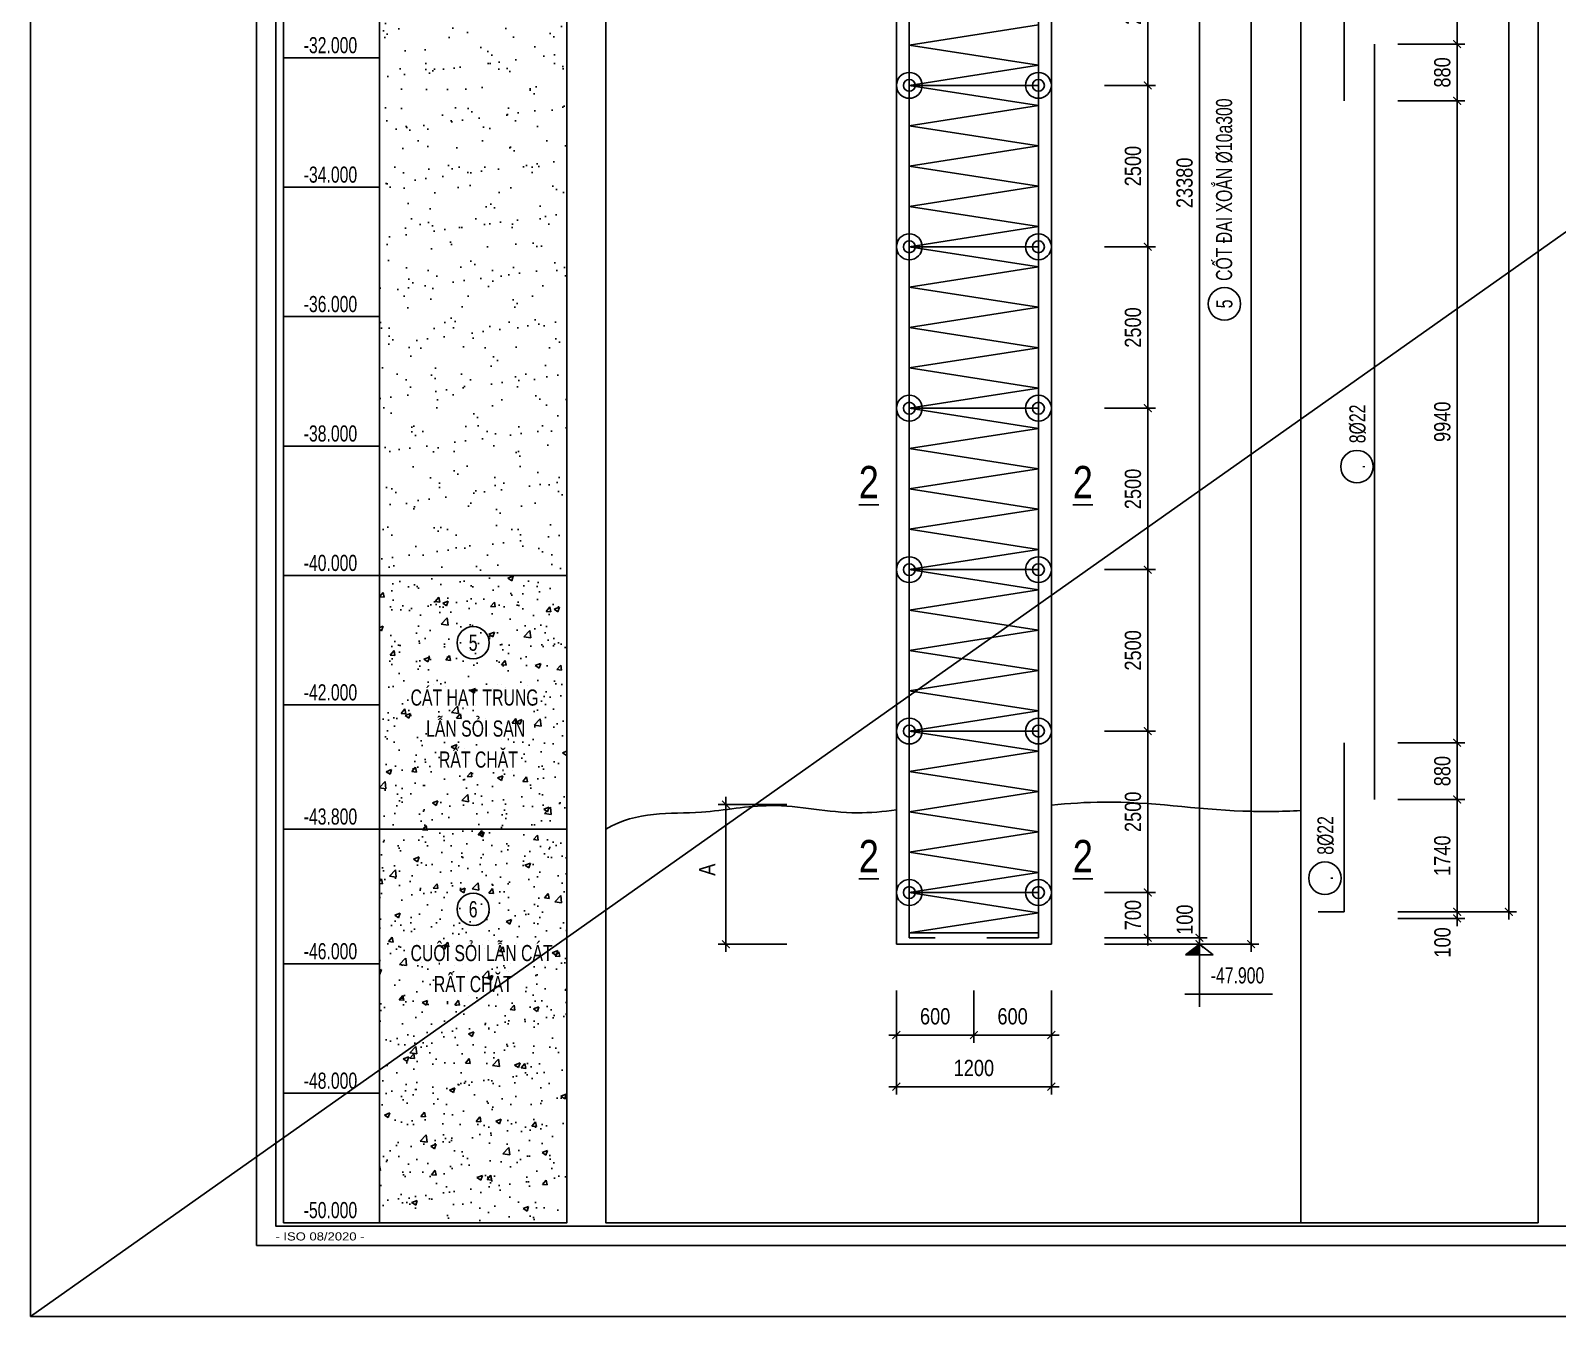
# Model space of a CAD drawing. Extents: x 171424 to 249266, y 74893 to 149166.
# Drawn here: x 193948 to 199862, y 130893 to 135871 of the extents above; entities that cross this region are included whole.
import ezdxf
from ezdxf.enums import TextEntityAlignment as Align

# ---------------------------------------------------------------- set-up
doc = ezdxf.new("R2010")
doc.units = 0
doc.header["$LTSCALE"] = 500
doc.header["$MEASUREMENT"] = 0
doc.header["$PDMODE"] = 3
doc.layers.get('0').update_dxf_attribs({"linetype": 'CONTINUOUS'})
doc.layers.get('DEFPOINTS').update_dxf_attribs({"linetype": 'CONTINUOUS'})
for name, color, linetype in [('02.CDC.DIM', 1, 'CONTINUOUS'), ('03.CDC.BORDER', 3, 'CONTINUOUS'), ('05.CDC.STEEL', 4, 'CONTINUOUS'), ('06.CDC.TEXT', 2, 'CONTINUOUS'), ('10.CDC.HATCH', 9, 'CONTINUOUS'), ('11.CDC.NOTE', 8, 'CONTINUOUS'), ('CDC -TEXT KHUNG', 7, 'CONTINUOUS'), ('CDC-KHUNGTEN', 7, 'CONTINUOUS'), ('CDC.10.HATCH', 9, 'CONTINUOUS')]:
    doc.layers.add(name, color=color, linetype=linetype)
doc.layers.add('KCS_Plotter', color=11, linetype='CONTINUOUS', plot=False)
doc.styles.add('ARIAL', font='arial.ttf', dxfattribs={"width": 0.8})
doc.styles.add('KT CDC', font='arial.ttf', dxfattribs={"width": 0.85, "height": 200})
doc.dimstyles.new('DIM100-25', dxfattribs={"dimtxt": 63, "dimasz": 30, "dimexe": 30, "dimexo": 0, "dimgap": 25, "dimtad": 1, "dimdec": 0, "dimlfac": 4, "dimzin": 0, "dimdsep": 46, "dimtxsty": 'ARIAL', "dimblk": 'ARCHTICK', "dimblk1": 'ARCHTICK', "dimblk2": 'D', "dimcen": 0, "dimdle": 30, "dimclrd": 1, "dimclre": 1, "dimclrt": 2, "dimadec": 0, "dimazin": 0, "dimtfac": 1, "dimtdec": 0, "dimtix": 1, "dimtofl": 0, "dimtmove": 2, "dimatfit": 3, "dimldrblk": 'ARCHTICK', "dimfxl": 1, "dimtolj": 1, "dimtzin": 0, "dimarcsym": 0})
doc.dimstyles.new('DIM100-50', dxfattribs={"dimtxt": 63, "dimasz": 30, "dimexe": 30, "dimexo": 0, "dimgap": 40, "dimtad": 1, "dimdec": 0, "dimlfac": 2, "dimzin": 0, "dimdsep": 46, "dimtxsty": 'ARIAL', "dimblk": 'ARCHTICK', "dimcen": 0, "dimdle": 30, "dimclrd": 1, "dimclre": 1, "dimclrt": 2, "dimadec": 0, "dimazin": 0, "dimtfac": 1, "dimtdec": 0, "dimtix": 1, "dimtofl": 0, "dimtmove": 2, "dimatfit": 3, "dimldrblk": 'ARCHTICK', "dimfxl": 1, "dimtolj": 1, "dimtzin": 0, "dimarcsym": 0})
pattern_1 = [(37.5, (112630.4, 5703.99), (-5.03947, 154.1459), [0, -121.6, 0, -136, 0, -130]), (7.5, (112630.4, 5703.99), (141.58214, 225.77169), [0, -65.6, 0, -109.6, 0, -42]), (327.5, (112532, 5703.99), (249.13135, 0.45272), [0, -40, 0, -144, 0, -188]), (317.5, (112532, 5704), (240.49013, 70.21405), [0, -20, 0, -94.4, 0, -108])]
pattern_2 = [(50, (112630.4, 5703.99), (215.17805, -18.82564), [22.5, -247.5]), (355, (112630.4, 5704), (-41.6254, 225.65764), [18, -198]), (100.4514, (112648.33, 5702.42), (173.55281, 206.83186), [19.12206, -210.34263]), (46.1842, (112630.4, 5764), (320.1723, -49.6557), [33.75, -371.25]), (96.6356, (112657.07, 5759.85), (280.3988, 292.23536), [28.6831, -315.5139]), (351.1842, (112630.4, 5764), (280.3986, 292.2356), [27, -297]), (21, (112660.4, 5748.99), (179.07212, -120.78567), [22.5, -247.5]), (326, (112660.4, 5749), (72.9946, 217.545), [18, -198]), (71.4514, (112675.32, 5738.92), (252.0668, 96.75915), [19.12206, -210.34263]), (37.5, (112630.39, 5703.99), (3.647957, 99.868156), [0, -195.6, 0, -201, 0, -198.75]), (7.5, (112630.39, 5703.99), (78.92086, 118.32351), [0, -114.6, 0, -191.1, 0, -75.75]), (327.5, (112563.49, 5703.99), (160.14673, -6.76646), [0, -75, 0, -234, 0, -310.5]), (317.5, (112533.5, 5703.99), (174.95585, 30.0315), [0, -97.5, 0, -155.4, 0, -220.5])]

# ---------------------------------------------------------------- blocks, each defined once
blk = doc.blocks.new('_ArchTick')
at = {"color": 0, "linetype": 'ByBlock', "const_width": 0.15}
blk.add_lwpolyline([(-0.5, -0.5), (0.5, 0.5)], dxfattribs=at)
blk = doc.blocks.new('*D1')
at = {"layer": '02.CDC.DIM', "color": 1, "lineweight": -2, "transparency": 16777216}
for p, q in [((199673.6, 143964.2), (199673.6, 132429.2)), ((199243.9, 143934.2), (199703.6, 143934.2)), ((199243.9, 132459.2), (199703.6, 132459.2))]:
    blk.add_line(p, q, dxfattribs=at)
at = {"layer": 'DEFPOINTS', "color": 0, "transparency": 16777216}
for p in [(199243.9, 143934.2), (199243.9, 132459.2), (199673.6, 132459.2)]:
    blk.add_point(p, dxfattribs=at)
at = {"layer": '02.CDC.DIM', "color": 1, "lineweight": -2, "transparency": 16777216, "xscale": 30, "yscale": 30, "zscale": 30}
for p, rotation in [((199673.6, 143934.2), 90), ((199673.6, 132459.2), 270)]:
    blk.add_blockref('_ArchTick', p, dxfattribs=dict(at, rotation=rotation))
at = {"layer": '02.CDC.DIM', "color": 2, "transparency": 16777216, "insert": (199616.4, 138196.7), "char_height": 63, "attachment_point": 5, "rotation": 90, "style": 'ARIAL'}
blk.add_mtext('\\A1;45900', dxfattribs=at)
blk = doc.blocks.new('D')
at = {"layer": '02.CDC.DIM'}
for p, q in [((-50, -50), (50, 50)), ((-86.75, 0), (86.75, 0))]:
    blk.add_line(p, q, dxfattribs=at)
blk = doc.blocks.new('*D2')
at = {"layer": '02.CDC.DIM', "color": 1, "lineweight": -2, "transparency": 16777216}
for p, q in [((199473.6, 138334.2), (199473.6, 135789.3)), ((199243.9, 138304.2), (199503.6, 138304.2)), ((199243.9, 135819.3), (199503.6, 135819.3))]:
    blk.add_line(p, q, dxfattribs=at)
at = {"layer": 'DEFPOINTS', "color": 0, "transparency": 16777216}
for p in [(199243.9, 138304.2), (199243.9, 135819.3), (199473.6, 135819.3)]:
    blk.add_point(p, dxfattribs=at)
at = {"layer": '02.CDC.DIM', "color": 1, "lineweight": -2, "transparency": 16777216, "xscale": 30, "yscale": 30, "zscale": 30}
for p, rotation in [((199473.6, 138304.2), 90), ((199473.6, 135819.3), 270)]:
    blk.add_blockref('_ArchTick', p, dxfattribs=dict(at, rotation=rotation))
at = {"layer": '02.CDC.DIM', "color": 2, "transparency": 16777216, "insert": (199416.4, 137061.8), "char_height": 63, "attachment_point": 5, "rotation": 90, "style": 'ARIAL'}
blk.add_mtext('\\A1;9940', dxfattribs=at)
blk = doc.blocks.new('*D7')
at = {"layer": '02.CDC.DIM', "color": 1, "lineweight": -2, "transparency": 16777216}
for p, q in [((199473.6, 132459.2), (199473.6, 132489.2)), ((199243.9, 132459.2), (199503.6, 132459.2)), ((199243.9, 132434.2), (199503.6, 132434.2)), ((199473.6, 132434.2), (199473.6, 132404.2))]:
    blk.add_line(p, q, dxfattribs=at)
at = {"layer": 'DEFPOINTS', "color": 0, "transparency": 16777216}
for p in [(199243.9, 132459.2), (199243.9, 132434.2), (199473.6, 132459.2)]:
    blk.add_point(p, dxfattribs=at)
at = {"layer": '02.CDC.DIM', "color": 1, "lineweight": -2, "transparency": 16777216, "xscale": 30, "yscale": 30, "zscale": 30}
for p, rotation in [((199473.6, 132459.2), 270), ((199473.6, 132434.2), 90)]:
    blk.add_blockref('_ArchTick', p, dxfattribs=dict(at, rotation=rotation))
at = {"layer": '02.CDC.DIM', "color": 2, "transparency": 16777216, "insert": (199417.1, 132341), "char_height": 63, "attachment_point": 5, "rotation": 90, "style": 'ARIAL'}
blk.add_mtext('\\A1;100', dxfattribs=at)
blk = doc.blocks.new('*D8')
at = {"layer": '02.CDC.DIM', "color": 1, "lineweight": -2, "transparency": 16777216}
for p, q in [((199473.6, 135629.2), (199473.6, 133084.3)), ((199243.9, 135599.2), (199503.6, 135599.2)), ((199243.9, 133114.3), (199503.6, 133114.3))]:
    blk.add_line(p, q, dxfattribs=at)
at = {"layer": 'DEFPOINTS', "color": 0, "transparency": 16777216}
for p in [(199243.9, 135599.2), (199243.9, 133114.3), (199473.6, 133114.3)]:
    blk.add_point(p, dxfattribs=at)
at = {"layer": '02.CDC.DIM', "color": 1, "lineweight": -2, "transparency": 16777216, "xscale": 30, "yscale": 30, "zscale": 30}
for p, rotation in [((199473.6, 135599.2), 90), ((199473.6, 133114.3), 270)]:
    blk.add_blockref('_ArchTick', p, dxfattribs=dict(at, rotation=rotation))
at = {"layer": '02.CDC.DIM', "color": 2, "transparency": 16777216, "insert": (199416.4, 134356.8), "char_height": 63, "attachment_point": 5, "rotation": 90, "style": 'ARIAL'}
blk.add_mtext('\\A1;9940', dxfattribs=at)
blk = doc.blocks.new('*D9')
at = {"layer": '02.CDC.DIM', "color": 1, "lineweight": -2, "transparency": 16777216}
for p, q in [((199473.6, 135569.2), (199473.6, 135849.3)), ((199243.9, 135819.3), (199503.6, 135819.3)), ((199243.9, 135599.2), (199503.6, 135599.2))]:
    blk.add_line(p, q, dxfattribs=at)
at = {"layer": 'DEFPOINTS', "color": 0, "transparency": 16777216}
for p in [(199243.9, 135819.3), (199473.6, 135819.3), (199243.9, 135599.2)]:
    blk.add_point(p, dxfattribs=at)
at = {"layer": '02.CDC.DIM', "color": 1, "lineweight": -2, "transparency": 16777216, "xscale": 30, "yscale": 30, "zscale": 30}
for p, rotation in [((199473.6, 135819.3), 90), ((199473.6, 135599.2), 270)]:
    blk.add_blockref('_ArchTick', p, dxfattribs=dict(at, rotation=rotation))
at = {"layer": '02.CDC.DIM', "color": 2, "transparency": 16777216, "insert": (199416.4, 135709.3), "char_height": 63, "attachment_point": 5, "rotation": 90, "style": 'ARIAL'}
blk.add_mtext('\\A1;880', dxfattribs=at)
blk = doc.blocks.new('*D10')
at = {"layer": '02.CDC.DIM', "color": 1, "lineweight": -2, "transparency": 16777216}
for p, q in [((199243.9, 132894.3), (199503.6, 132894.3)), ((199473.6, 132924.3), (199473.6, 132429.2)), ((199243.9, 132459.2), (199503.6, 132459.2))]:
    blk.add_line(p, q, dxfattribs=at)
at = {"layer": 'DEFPOINTS', "color": 0, "transparency": 16777216}
for p in [(199243.9, 132894.3), (199243.9, 132459.2), (199473.6, 132459.2)]:
    blk.add_point(p, dxfattribs=at)
at = {"layer": '02.CDC.DIM', "color": 1, "lineweight": -2, "transparency": 16777216, "xscale": 30, "yscale": 30, "zscale": 30}
for p, rotation in [((199473.6, 132894.3), 90), ((199473.6, 132459.2), 270)]:
    blk.add_blockref('_ArchTick', p, dxfattribs=dict(at, rotation=rotation))
at = {"layer": '02.CDC.DIM', "color": 2, "transparency": 16777216, "insert": (199416.4, 132676.8), "char_height": 63, "attachment_point": 5, "rotation": 90, "style": 'ARIAL'}
blk.add_mtext('\\A1;1740', dxfattribs=at)
blk = doc.blocks.new('*D11')
at = {"layer": '02.CDC.DIM', "color": 1, "lineweight": -2, "transparency": 16777216}
for p, q in [((199473.6, 132864.3), (199473.6, 133144.3)), ((199243.9, 133114.3), (199503.6, 133114.3)), ((199243.9, 132894.3), (199503.6, 132894.3))]:
    blk.add_line(p, q, dxfattribs=at)
at = {"layer": 'DEFPOINTS', "color": 0, "transparency": 16777216}
for p in [(199243.9, 133114.3), (199473.6, 133114.3), (199243.9, 132894.3)]:
    blk.add_point(p, dxfattribs=at)
at = {"layer": '02.CDC.DIM', "color": 1, "lineweight": -2, "transparency": 16777216, "xscale": 30, "yscale": 30, "zscale": 30}
for p, rotation in [((199473.6, 133114.3), 90), ((199473.6, 132894.3), 270)]:
    blk.add_blockref('_ArchTick', p, dxfattribs=dict(at, rotation=rotation))
at = {"layer": '02.CDC.DIM', "color": 2, "transparency": 16777216, "insert": (199416.4, 133004.3), "char_height": 63, "attachment_point": 5, "rotation": 90, "style": 'ARIAL'}
blk.add_mtext('\\A1;880', dxfattribs=at)
blk = doc.blocks.new('*D13')
at = {"layer": '02.CDC.DIM', "color": 1, "lineweight": -2, "transparency": 16777216}
for p, q in [((198475.4, 138234.3), (198475.4, 132329.2)), ((198108.2, 138204.3), (198505.4, 138204.3)), ((198108.2, 132359.2), (198505.4, 132359.2))]:
    blk.add_line(p, q, dxfattribs=at)
at = {"layer": 'DEFPOINTS', "color": 0, "transparency": 16777216}
for p in [(198108.2, 138204.3), (198108.2, 132359.2), (198475.4, 132359.2)]:
    blk.add_point(p, dxfattribs=at)
at = {"layer": '02.CDC.DIM', "color": 1, "lineweight": -2, "transparency": 16777216, "xscale": 30, "yscale": 30, "zscale": 30}
for p, rotation in [((198475.4, 138204.3), 90), ((198475.4, 132359.2), 270)]:
    blk.add_blockref('_ArchTick', p, dxfattribs=dict(at, rotation=rotation))
at = {"layer": '02.CDC.DIM', "color": 2, "transparency": 16777216, "insert": (198418.2, 135281.8), "char_height": 63, "attachment_point": 5, "rotation": 90, "style": 'ARIAL'}
blk.add_mtext('\\A1;23380', dxfattribs=at)
blk = doc.blocks.new('*D14')
at = {"layer": '02.CDC.DIM', "color": 1, "lineweight": -2, "transparency": 16777216}
for p, q in [((198108.2, 143784.2), (198705.4, 143784.2)), ((198675.4, 143814.2), (198675.4, 132304.2)), ((198108.2, 132334.2), (198705.4, 132334.2))]:
    blk.add_line(p, q, dxfattribs=at)
at = {"layer": 'DEFPOINTS', "color": 0, "transparency": 16777216}
for p in [(198108.2, 143784.2), (198108.2, 132334.2), (198675.4, 132334.2)]:
    blk.add_point(p, dxfattribs=at)
at = {"layer": '02.CDC.DIM', "color": 1, "lineweight": -2, "transparency": 16777216, "xscale": 30, "yscale": 30, "zscale": 30}
for p, rotation in [((198675.4, 143784.2), 90), ((198675.4, 132334.2), 270)]:
    blk.add_blockref('_ArchTick', p, dxfattribs=dict(at, rotation=rotation))
at = {"layer": '02.CDC.DIM', "color": 2, "transparency": 16777216, "insert": (198618.2, 138059.2), "char_height": 63, "attachment_point": 5, "rotation": 90, "style": 'ARIAL'}
blk.add_mtext('\\A1;45800', dxfattribs=at)
blk = doc.blocks.new('*D15')
at = {"layer": '02.CDC.DIM', "color": 1, "lineweight": -2, "transparency": 16777216}
for p, q in [((197302, 131990.7), (197302, 131752.5)), ((197902, 131990.7), (197902, 131752.5)), ((197272, 131782.5), (197932, 131782.5))]:
    blk.add_line(p, q, dxfattribs=at)
at = {"layer": 'DEFPOINTS', "color": 0, "transparency": 16777216}
for p in [(197302, 131990.7), (197902, 131990.7), (197902, 131782.5)]:
    blk.add_point(p, dxfattribs=at)
at = {"layer": '02.CDC.DIM', "color": 1, "lineweight": -2, "transparency": 16777216, "xscale": 30, "yscale": 30, "zscale": 30, "rotation": 180}
blk.add_blockref('_ArchTick', (197302, 131782.5), dxfattribs=at)
at = {"layer": '02.CDC.DIM', "color": 1, "lineweight": -2, "transparency": 16777216, "xscale": 30, "yscale": 30, "zscale": 30}
blk.add_blockref('_ArchTick', (197902, 131782.5), dxfattribs=at)
at = {"layer": '02.CDC.DIM', "color": 2, "transparency": 16777216, "insert": (197602, 131854.6), "char_height": 63, "attachment_point": 5, "style": 'ARIAL'}
blk.add_mtext('\\A1;1200', dxfattribs=at)
blk = doc.blocks.new('*D16')
at = {"layer": '02.CDC.DIM', "color": 1, "lineweight": -2, "transparency": 16777216}
for p, q in [((197302, 132154.5), (197302, 131952.5)), ((197602, 132154.5), (197602, 131952.5)), ((197272, 131982.5), (197632, 131982.5))]:
    blk.add_line(p, q, dxfattribs=at)
at = {"layer": 'DEFPOINTS', "color": 0, "transparency": 16777216}
for p in [(197302, 132154.5), (197602, 132154.5), (197602, 131982.5)]:
    blk.add_point(p, dxfattribs=at)
at = {"layer": '02.CDC.DIM', "color": 1, "lineweight": -2, "transparency": 16777216, "xscale": 30, "yscale": 30, "zscale": 30, "rotation": 180}
blk.add_blockref('_ArchTick', (197302, 131982.5), dxfattribs=at)
at = {"layer": '02.CDC.DIM', "color": 1, "lineweight": -2, "transparency": 16777216, "xscale": 30, "yscale": 30, "zscale": 30}
blk.add_blockref('_ArchTick', (197602, 131982.5), dxfattribs=at)
at = {"layer": '02.CDC.DIM', "color": 2, "transparency": 16777216, "insert": (197452, 132054.6), "char_height": 63, "attachment_point": 5, "style": 'ARIAL'}
blk.add_mtext('\\A1;600', dxfattribs=at)
blk = doc.blocks.new('*D17')
at = {"layer": '02.CDC.DIM', "color": 1, "lineweight": -2, "transparency": 16777216}
for p, q in [((197602, 132154.5), (197602, 131952.5)), ((197902, 132154.5), (197902, 131952.5)), ((197932, 131982.5), (197572, 131982.5))]:
    blk.add_line(p, q, dxfattribs=at)
at = {"layer": 'DEFPOINTS', "color": 0, "transparency": 16777216}
for p in [(197602, 132154.5), (197902, 132154.5), (197602, 131982.5)]:
    blk.add_point(p, dxfattribs=at)
at = {"layer": '02.CDC.DIM', "color": 1, "lineweight": -2, "transparency": 16777216, "xscale": 30, "yscale": 30, "zscale": 30, "rotation": 180}
blk.add_blockref('_ArchTick', (197602, 131982.5), dxfattribs=at)
at = {"layer": '02.CDC.DIM', "color": 1, "lineweight": -2, "transparency": 16777216, "xscale": 30, "yscale": 30, "zscale": 30}
blk.add_blockref('_ArchTick', (197902, 131982.5), dxfattribs=at)
at = {"layer": '02.CDC.DIM', "color": 2, "transparency": 16777216, "insert": (197752, 132054.6), "char_height": 63, "attachment_point": 5, "style": 'ARIAL'}
blk.add_mtext('\\A1;600', dxfattribs=at)
blk = doc.blocks.new('*D19')
at = {"layer": '02.CDC.DIM', "color": 1, "lineweight": -2, "transparency": 16777216}
for p, q in [((198108.2, 132359.2), (198505.4, 132359.2)), ((198475.4, 132359.2), (198475.4, 132389.2)), ((198108.2, 132334.2), (198505.4, 132334.2)), ((198475.4, 132334.2), (198475.4, 132304.2))]:
    blk.add_line(p, q, dxfattribs=at)
at = {"layer": 'DEFPOINTS', "color": 0, "transparency": 16777216}
for p in [(198108.2, 132359.2), (198475.4, 132359.2), (198108.2, 132334.2)]:
    blk.add_point(p, dxfattribs=at)
at = {"layer": '02.CDC.DIM', "color": 1, "lineweight": -2, "transparency": 16777216, "xscale": 30, "yscale": 30, "zscale": 30}
for p, rotation in [((198475.4, 132359.2), 270), ((198475.4, 132334.2), 90)]:
    blk.add_blockref('_ArchTick', p, dxfattribs=dict(at, rotation=rotation))
at = {"layer": '02.CDC.DIM', "color": 2, "transparency": 16777216, "insert": (198418.9, 132429), "char_height": 63, "attachment_point": 5, "rotation": 90, "style": 'ARIAL'}
blk.add_mtext('\\A1;100', dxfattribs=at)
blk = doc.blocks.new('*D21')
at = {"layer": '02.CDC.DIM', "color": 1, "lineweight": -2, "transparency": 16777216}
for p, q in [((196641.9, 132904.6), (196641.9, 132304.2)), ((196877.7, 132874.6), (196611.9, 132874.6)), ((196877.7, 132334.2), (196611.9, 132334.2))]:
    blk.add_line(p, q, dxfattribs=at)
at = {"layer": 'DEFPOINTS', "color": 0, "transparency": 16777216}
for p in [(196877.7, 132874.6), (196641.9, 132334.2), (196877.7, 132334.2)]:
    blk.add_point(p, dxfattribs=at)
at = {"layer": '02.CDC.DIM', "color": 1, "lineweight": -2, "transparency": 16777216, "xscale": 30, "yscale": 30, "zscale": 30}
for p, rotation in [((196641.9, 132874.6), 90), ((196641.9, 132334.2), 270)]:
    blk.add_blockref('_ArchTick', p, dxfattribs=dict(at, rotation=rotation))
at = {"layer": '02.CDC.DIM', "color": 2, "transparency": 16777216, "insert": (196568.5, 132622.6), "char_height": 63, "attachment_point": 5, "rotation": 90, "style": 'ARIAL'}
blk.add_mtext('\\A1;A', dxfattribs=at)
blk = doc.blocks.new('*D35')
at = {"layer": '02.CDC.DIM', "color": 1, "lineweight": -2, "transparency": 16777216}
for p, q in [((198275.4, 136314.2), (198275.4, 135629.2)), ((198108.2, 136284.2), (198305.4, 136284.2)), ((198108.2, 135659.2), (198305.4, 135659.2))]:
    blk.add_line(p, q, dxfattribs=at)
at = {"layer": 'DEFPOINTS', "color": 0, "transparency": 16777216}
for p in [(198108.2, 136284.2), (198108.2, 135659.2), (198275.4, 135659.2)]:
    blk.add_point(p, dxfattribs=at)
at = {"layer": '02.CDC.DIM', "color": 1, "lineweight": -2, "transparency": 16777216, "xscale": 30, "yscale": 30, "zscale": 30}
for p, rotation in [((198275.4, 136284.2), 90), ((198275.4, 135659.2), 270)]:
    blk.add_blockref('_ArchTick', p, dxfattribs=dict(at, rotation=rotation))
at = {"layer": '02.CDC.DIM', "color": 2, "transparency": 16777216, "insert": (198218.2, 135971.7), "char_height": 63, "attachment_point": 5, "rotation": 90, "style": 'ARIAL'}
blk.add_mtext('\\A1;2500', dxfattribs=at)
blk = doc.blocks.new('*D36')
at = {"layer": '02.CDC.DIM', "color": 1, "lineweight": -2, "transparency": 16777216}
for p, q in [((198275.4, 135689.2), (198275.4, 135004.2)), ((198108.2, 135659.2), (198305.4, 135659.2)), ((198108.2, 135034.2), (198305.4, 135034.2))]:
    blk.add_line(p, q, dxfattribs=at)
at = {"layer": 'DEFPOINTS', "color": 0, "transparency": 16777216}
for p in [(198108.2, 135659.2), (198108.2, 135034.2), (198275.4, 135034.2)]:
    blk.add_point(p, dxfattribs=at)
at = {"layer": '02.CDC.DIM', "color": 1, "lineweight": -2, "transparency": 16777216, "xscale": 30, "yscale": 30, "zscale": 30}
for p, rotation in [((198275.4, 135659.2), 90), ((198275.4, 135034.2), 270)]:
    blk.add_blockref('_ArchTick', p, dxfattribs=dict(at, rotation=rotation))
at = {"layer": '02.CDC.DIM', "color": 2, "transparency": 16777216, "insert": (198218.2, 135346.7), "char_height": 63, "attachment_point": 5, "rotation": 90, "style": 'ARIAL'}
blk.add_mtext('\\A1;2500', dxfattribs=at)
blk = doc.blocks.new('*D37')
at = {"layer": '02.CDC.DIM', "color": 1, "lineweight": -2, "transparency": 16777216}
for p, q in [((198108.2, 135034.2), (198305.4, 135034.2)), ((198275.4, 135064.2), (198275.4, 134379.2)), ((198108.2, 134409.2), (198305.4, 134409.2))]:
    blk.add_line(p, q, dxfattribs=at)
at = {"layer": 'DEFPOINTS', "color": 0, "transparency": 16777216}
for p in [(198108.2, 135034.2), (198108.2, 134409.2), (198275.4, 134409.2)]:
    blk.add_point(p, dxfattribs=at)
at = {"layer": '02.CDC.DIM', "color": 1, "lineweight": -2, "transparency": 16777216, "xscale": 30, "yscale": 30, "zscale": 30}
for p, rotation in [((198275.4, 135034.2), 90), ((198275.4, 134409.2), 270)]:
    blk.add_blockref('_ArchTick', p, dxfattribs=dict(at, rotation=rotation))
at = {"layer": '02.CDC.DIM', "color": 2, "transparency": 16777216, "insert": (198218.2, 134721.7), "char_height": 63, "attachment_point": 5, "rotation": 90, "style": 'ARIAL'}
blk.add_mtext('\\A1;2500', dxfattribs=at)
blk = doc.blocks.new('*D38')
at = {"layer": '02.CDC.DIM', "color": 1, "lineweight": -2, "transparency": 16777216}
for p, q in [((198275.4, 134439.2), (198275.4, 133754.2)), ((198108.2, 134409.2), (198305.4, 134409.2)), ((198108.2, 133784.2), (198305.4, 133784.2))]:
    blk.add_line(p, q, dxfattribs=at)
at = {"layer": 'DEFPOINTS', "color": 0, "transparency": 16777216}
for p in [(198108.2, 134409.2), (198108.2, 133784.2), (198275.4, 133784.2)]:
    blk.add_point(p, dxfattribs=at)
at = {"layer": '02.CDC.DIM', "color": 1, "lineweight": -2, "transparency": 16777216, "xscale": 30, "yscale": 30, "zscale": 30}
for p, rotation in [((198275.4, 134409.2), 90), ((198275.4, 133784.2), 270)]:
    blk.add_blockref('_ArchTick', p, dxfattribs=dict(at, rotation=rotation))
at = {"layer": '02.CDC.DIM', "color": 2, "transparency": 16777216, "insert": (198218.2, 134096.7), "char_height": 63, "attachment_point": 5, "rotation": 90, "style": 'ARIAL'}
blk.add_mtext('\\A1;2500', dxfattribs=at)
blk = doc.blocks.new('*D39')
at = {"layer": '02.CDC.DIM', "color": 1, "lineweight": -2, "transparency": 16777216}
for p, q in [((198108.2, 133784.2), (198305.4, 133784.2)), ((198275.4, 133814.2), (198275.4, 133129.2)), ((198108.2, 133159.2), (198305.4, 133159.2))]:
    blk.add_line(p, q, dxfattribs=at)
at = {"layer": 'DEFPOINTS', "color": 0, "transparency": 16777216}
for p in [(198108.2, 133784.2), (198108.2, 133159.2), (198275.4, 133159.2)]:
    blk.add_point(p, dxfattribs=at)
at = {"layer": '02.CDC.DIM', "color": 1, "lineweight": -2, "transparency": 16777216, "xscale": 30, "yscale": 30, "zscale": 30}
for p, rotation in [((198275.4, 133784.2), 90), ((198275.4, 133159.2), 270)]:
    blk.add_blockref('_ArchTick', p, dxfattribs=dict(at, rotation=rotation))
at = {"layer": '02.CDC.DIM', "color": 2, "transparency": 16777216, "insert": (198218.2, 133471.7), "char_height": 63, "attachment_point": 5, "rotation": 90, "style": 'ARIAL'}
blk.add_mtext('\\A1;2500', dxfattribs=at)
blk = doc.blocks.new('*D40')
at = {"layer": '02.CDC.DIM', "color": 1, "lineweight": -2, "transparency": 16777216}
for p, q in [((198275.4, 133189.2), (198275.4, 132504.2)), ((198108.2, 133159.2), (198305.4, 133159.2)), ((198108.2, 132534.2), (198305.4, 132534.2))]:
    blk.add_line(p, q, dxfattribs=at)
at = {"layer": 'DEFPOINTS', "color": 0, "transparency": 16777216}
for p in [(198108.2, 133159.2), (198108.2, 132534.2), (198275.4, 132534.2)]:
    blk.add_point(p, dxfattribs=at)
at = {"layer": '02.CDC.DIM', "color": 1, "lineweight": -2, "transparency": 16777216, "xscale": 30, "yscale": 30, "zscale": 30}
for p, rotation in [((198275.4, 133159.2), 90), ((198275.4, 132534.2), 270)]:
    blk.add_blockref('_ArchTick', p, dxfattribs=dict(at, rotation=rotation))
at = {"layer": '02.CDC.DIM', "color": 2, "transparency": 16777216, "insert": (198218.2, 132846.7), "char_height": 63, "attachment_point": 5, "rotation": 90, "style": 'ARIAL'}
blk.add_mtext('\\A1;2500', dxfattribs=at)
blk = doc.blocks.new('*D41')
at = {"layer": '02.CDC.DIM', "color": 1, "lineweight": -2, "transparency": 16777216}
for p, q in [((198108.2, 132534.2), (198305.4, 132534.2)), ((198275.4, 132564.2), (198275.4, 132329.2)), ((198108.2, 132359.2), (198305.4, 132359.2))]:
    blk.add_line(p, q, dxfattribs=at)
at = {"layer": 'DEFPOINTS', "color": 0, "transparency": 16777216}
for p in [(198108.2, 132534.2), (198108.2, 132359.2), (198275.4, 132359.2)]:
    blk.add_point(p, dxfattribs=at)
at = {"layer": '02.CDC.DIM', "color": 1, "lineweight": -2, "transparency": 16777216, "xscale": 30, "yscale": 30, "zscale": 30}
for p, rotation in [((198275.4, 132534.2), 90), ((198275.4, 132359.2), 270)]:
    blk.add_blockref('_ArchTick', p, dxfattribs=dict(at, rotation=rotation))
at = {"layer": '02.CDC.DIM', "color": 2, "transparency": 16777216, "insert": (198218.2, 132446.7), "char_height": 63, "attachment_point": 5, "rotation": 90, "style": 'ARIAL'}
blk.add_mtext('\\A1;700', dxfattribs=at)
blk = doc.blocks.new('KHUNG A1')
at = {"layer": 'CDC-KHUNGTEN'}
blk.add_lwpolyline([(10366.22, 712.17), (10366.22, 1278.17), (9655.22, 1278.17), (9655.22, 712.17)], close=True, dxfattribs=at)
at = {"layer": 'CDC.10.HATCH', "color": 8}
blk.add_lwpolyline([(9652.22, 709.17), (10447.22, 709.17), (10447.22, 1281.17), (9652.22, 1281.17)], close=True, dxfattribs=at)
at = {"layer": 'DEFPOINTS', "color": 1}
blk.add_lwpolyline([(9617.22, 698.17), (9617.22, 1292.17), (10458.22, 1292.17), (10458.22, 698.17), (9617.22, 698.17)], close=True, dxfattribs=at)
at = {"layer": 'CDC -TEXT KHUNG', "color": 6, "style": 'KT CDC', "width": 1.15}
blk.add_text('- ISO 08/2020 -', height=1.2569, dxfattribs=at).set_placement((9655.16, 709.94))

msp = doc.modelspace()

# ---------------------------------------------------------------- hatches: boundary and pattern name
at = {"layer": '10.CDC.HATCH'}
h = msp.add_hatch(dxfattribs=at)
h.set_pattern_fill('AR-SAND', color=256, scale=80, style=0)
h.set_pattern_definition(pattern_1)
h.paths.add_polyline_path([(195299.49, 133761.52), (196025.95, 133761.52), (196025.95, 138271.74), (195299.49, 138271.74)])
h.paths.add_polyline_path([(195630.1, 137864.61), (195695.34, 137864.61), (195695.34, 137958.36), (195630.1, 137958.36)], flags=24)
h.paths.add_polyline_path([(195457.33, 137587.24), (195820.57, 137587.24), (195820.57, 137725.43), (195457.33, 137725.43)], flags=24)
h.paths.add_polyline_path([(195407.33, 137707.24), (195867.65, 137707.24), (195867.65, 137845.43), (195407.33, 137845.43)], flags=24)
h = msp.add_hatch(dxfattribs=at)
h.set_pattern_fill('AR-CONC', color=256, scale=30, style=0)
h.set_pattern_definition(pattern_2)
h.paths.add_polyline_path([(195299.49, 133761.52), (195299.49, 132779.69), (196025.95, 132779.69), (196025.95, 133761.52)])
h.paths.add_polyline_path([(195507.34, 132980.87), (195858.98, 132980.87), (195858.98, 133119), (195507.34, 133119)], flags=24)
h.paths.add_polyline_path([(195457.33, 133100.85), (195887.21, 133100.85), (195887.21, 133239.05), (195457.33, 133239.05)], flags=24)
h.paths.add_polyline_path([(195630.05, 133453.27), (195695.4, 133453.27), (195695.4, 133547.34), (195630.05, 133547.34)], flags=24)
h.paths.add_polyline_path([(195397.33, 133220.85), (195939.12, 133220.85), (195939.12, 133359.05), (195397.33, 133359.05)], flags=24)
h = msp.add_hatch(dxfattribs=at)
h.set_pattern_fill('AR-SAND', color=256, scale=80, style=0)
h.set_pattern_definition(pattern_1)
h.paths.add_polyline_path([(195299.49, 133761.52), (195299.49, 132779.69), (196025.95, 132779.69), (196025.95, 133761.52)])
h.paths.add_polyline_path([(195507.34, 132980.87), (195858.98, 132980.87), (195858.98, 133119), (195507.34, 133119)], flags=24)
h.paths.add_polyline_path([(195457.33, 133100.85), (195887.21, 133100.85), (195887.21, 133239.05), (195457.33, 133239.05)], flags=24)
h.paths.add_polyline_path([(195630.05, 133453.27), (195695.4, 133453.27), (195695.4, 133547.34), (195630.05, 133547.34)], flags=24)
h.paths.add_polyline_path([(195397.33, 133220.85), (195939.12, 133220.85), (195939.12, 133359.05), (195397.33, 133359.05)], flags=24)
h = msp.add_hatch(dxfattribs=at)
h.set_pattern_fill('AR-CONC', color=256, scale=30, style=0)
h.set_pattern_definition(pattern_2)
h.paths.add_polyline_path([(196025.95, 132779.69), (195299.49, 132779.69), (195299.49, 131255.83), (196025.95, 131255.83)])
h.paths.add_polyline_path([(195629.77, 132421.16), (195695.68, 132421.16), (195695.68, 132516.89), (195629.77, 132516.89)], flags=24)
h.paths.add_polyline_path([(195487.34, 132111.68), (195838.98, 132111.68), (195838.98, 132249.81), (195487.34, 132249.81)], flags=24)
h.paths.add_polyline_path([(195397.33, 132231.67), (195993.56, 132231.67), (195993.56, 132369.86), (195397.33, 132369.86)], flags=24)
h = msp.add_hatch(dxfattribs=at)
h.set_pattern_fill('AR-SAND', color=256, scale=80, style=0)
h.set_pattern_definition(pattern_1)
h.paths.add_polyline_path([(195299.49, 131255.83), (196025.95, 131255.83), (196025.95, 132779.69), (195299.49, 132779.69)])
h.paths.add_polyline_path([(195629.77, 132421.16), (195695.68, 132421.16), (195695.68, 132516.89), (195629.77, 132516.89)], flags=24)
h.paths.add_polyline_path([(195487.34, 132111.68), (195838.98, 132111.68), (195838.98, 132249.81), (195487.34, 132249.81)], flags=24)
h.paths.add_polyline_path([(195397.33, 132231.67), (195993.56, 132231.67), (195993.56, 132369.86), (195397.33, 132369.86)], flags=24)

# ---------------------------------------------------------------- linework, layer by layer
at = {"layer": '03.CDC.BORDER'}
for p, q in [((195299.49, 145355.41), (195299.49, 131255.83)), ((198868.69, 144895.41), (198868.69, 131255.83)), ((199787.2, 144895.41), (199787.2, 131255.83)), ((197301.97, 135659.24), (197301.97, 136284.24)), ((197901.97, 135659.24), (197901.97, 136284.24)), ((194928.44, 135766.06), (195299.49, 135766.06)), ((197301.97, 135034.24), (197301.97, 135659.24)), ((197901.97, 135034.24), (197901.97, 135659.24)), ((194928.44, 135264.93), (195299.49, 135264.93)), ((197301.97, 134409.24), (197301.97, 135034.24)), ((197901.97, 134409.24), (197901.97, 135034.24)), ((194928.44, 134763.79), (195299.49, 134763.79)), ((197301.97, 133784.24), (197301.97, 134409.24)), ((197901.97, 133784.24), (197901.97, 134409.24)), ((194928.44, 134262.65), (195299.49, 134262.65)), ((197301.97, 133159.24), (197301.97, 133784.24)), ((197901.97, 133159.24), (197901.97, 133784.24)), ((194928.44, 133761.52), (195299.49, 133761.52)), ((196025.95, 133761.52), (195299.49, 133761.52)), ((194928.44, 133260.38), (195299.49, 133260.38)), ((197301.97, 132534.24), (197301.97, 133159.24)), ((197901.97, 132534.24), (197901.97, 133159.24)), ((194928.44, 132779.69), (195299.49, 132779.69)), ((196025.95, 132779.69), (195299.49, 132779.69)), ((197301.97, 132334.24), (197301.97, 132534.24)), ((197901.97, 132334.24), (197901.97, 132534.24)), ((197301.97, 132334.24), (197901.97, 132334.24)), ((194928.44, 132258.11), (195299.49, 132258.11)), ((194928.44, 131756.97), (195299.49, 131756.97)), ((194928.44, 131255.83), (195299.49, 131255.83))]:
    msp.add_line(p, q, dxfattribs=at)
for points in [[(194928.44, 145355.41), (196025.95, 145355.41), (196025.95, 131255.83), (194928.44, 131255.83)], [(196175.95, 145355.41), (199787.2, 145355.41), (199787.2, 131255.83), (196175.95, 131255.83)]]:
    msp.add_lwpolyline(points, close=True, dxfattribs=at)
for centre, radius in [((197351.97, 135659.24), 50), ((197351.97, 135659.24), 23.06), ((197851.97, 135659.24), 50), ((197851.97, 135659.24), 23.06), ((197351.97, 135034.24), 50), ((197851.97, 135034.24), 50), ((197351.97, 135034.24), 23.06), ((197851.97, 135034.24), 23.06), ((197351.97, 134409.24), 50), ((197351.97, 134409.24), 23.06), ((197851.97, 134409.24), 50), ((197851.97, 134409.24), 23.06), ((197351.97, 133784.24), 50), ((197851.97, 133784.24), 50), ((197351.97, 133784.24), 23.06), ((197851.97, 133784.24), 23.06), ((197351.97, 133159.24), 50), ((197351.97, 133159.24), 23.06), ((197851.97, 133159.24), 50), ((197851.97, 133159.24), 23.06), ((197351.97, 132534.24), 50), ((197351.97, 132534.24), 23.06), ((197851.97, 132534.24), 50), ((197851.97, 132534.24), 23.06)]:
    msp.add_circle(centre, radius, dxfattribs=at)
for points, knots in [([(197901.97, 132872.77, 0), (197969.37, 132878.88, 0), (198216.4, 132897.49, 0), (198538.1, 132843.74, 0), (198792.65, 132848.02, 0), (198868.69, 132851.17, 0)], [2358.3840168, 2358.3840168, 2358.3840168, 2358.3840168, 2561.0846248, 3101.5080953, 3325.6359055, 3325.6359055, 3325.6359055, 3325.6359055]), ([(196175.95, 132779.69), (196299.78, 132851.82, 0), (196513.11, 132826.37, 0), (196836.66, 132893.29, 0), (197089.58, 132831.14, 0), (197251.34, 132847.62, 0), (197301.97, 132854.16, 0)], [0, 0, 0, 0, 371.6591928, 640.3147982, 976.6413365, 1129.9685688, 1129.9685688, 1129.9685688, 1129.9685688])]:
    msp.add_open_spline(points, degree=3, knots=knots, dxfattribs=at)
at = {"layer": '05.CDC.STEEL'}
for p, q in [((199035.52, 135599.24), (199035.52, 138524.24)), ((197351.97, 135659.24), (197351.97, 136284.24)), ((197851.97, 135659.24), (197851.97, 136284.24)), ((197851.97, 135893.62), (197351.97, 135815.49)), ((199153.18, 132894.29), (199153.18, 135819.29)), ((197851.97, 135737.37), (197351.97, 135659.24)), ((197351.97, 135659.24), (197851.97, 135659.24)), ((197351.97, 135034.24), (197351.97, 135659.24)), ((197351.97, 135659.24), (197851.97, 135659.24)), ((197851.97, 135034.24), (197851.97, 135659.24)), ((197851.97, 135581.12), (197351.97, 135502.99)), ((197851.97, 135424.87), (197351.97, 135346.74)), ((197851.97, 135268.62), (197351.97, 135190.49)), ((197851.97, 135112.37), (197351.97, 135034.24)), ((197351.97, 135034.24), (197851.97, 135034.24)), ((197351.97, 134409.24), (197351.97, 135034.24)), ((197351.97, 135034.24), (197851.97, 135034.24)), ((197851.97, 134409.24), (197851.97, 135034.24)), ((197851.97, 134956.12), (197351.97, 134877.99)), ((197851.97, 134799.87), (197351.97, 134721.74)), ((197851.97, 134643.62), (197351.97, 134565.49)), ((197851.97, 134487.37), (197351.97, 134409.24)), ((197351.97, 134409.24), (197851.97, 134409.24)), ((197351.97, 133784.24), (197351.97, 134409.24)), ((197351.97, 134409.24), (197851.97, 134409.24)), ((197851.97, 133784.24), (197851.97, 134409.24)), ((197851.97, 134331.12), (197351.97, 134252.99)), ((197851.97, 134174.87), (197351.97, 134096.74)), ((197851.97, 134018.62), (197351.97, 133940.49)), ((197851.97, 133862.37), (197351.97, 133784.24)), ((197351.97, 133784.24), (197851.97, 133784.24)), ((197351.97, 133159.24), (197351.97, 133784.24)), ((197351.97, 133784.24), (197851.97, 133784.24)), ((197851.97, 133159.24), (197851.97, 133784.24)), ((197851.97, 133706.12), (197351.97, 133627.99)), ((197851.97, 133549.87), (197351.97, 133471.74)), ((197851.97, 133393.62), (197351.97, 133315.49)), ((197851.97, 133237.37), (197351.97, 133159.24)), ((197351.97, 133159.24), (197851.97, 133159.24)), ((197351.97, 132534.24), (197351.97, 133159.24)), ((197351.97, 133159.24), (197851.97, 133159.24)), ((197851.97, 132534.24), (197851.97, 133159.24)), ((197851.97, 133081.12), (197351.97, 133002.99)), ((199035.52, 132459.24), (199035.52, 133114.08)), ((197851.97, 132924.87), (197351.97, 132846.74)), ((197851.97, 132768.62), (197351.97, 132690.49)), ((197851.97, 132612.37), (197351.97, 132534.24)), ((197351.97, 132359.24), (197351.97, 132534.24)), ((197351.97, 132534.24), (197851.97, 132534.24)), ((197851.97, 132359.24), (197851.97, 132534.24)), ((197851.97, 132456.12), (197351.97, 132377.99)), ((198935.52, 132459.24), (199035.52, 132459.24)), ((197351.97, 132377.99), (197851.97, 132377.99)), ((197351.97, 132359.24), (197451.97, 132359.24)), ((197851.97, 132359.24), (197651.97, 132359.24))]:
    msp.add_line(p, q, dxfattribs=at)
at = {"layer": '10.CDC.HATCH'}
for p, q in [((197351.97, 135815.49), (197851.97, 135737.37)), ((197351.97, 135659.24), (197851.97, 135581.12)), ((197351.97, 135502.99), (197851.97, 135424.87)), ((197351.97, 135346.74), (197851.97, 135268.62)), ((197351.97, 135190.49), (197851.97, 135112.37)), ((197351.97, 135034.24), (197851.97, 134956.12)), ((197351.97, 134877.99), (197851.97, 134799.87)), ((197351.97, 134721.74), (197851.97, 134643.62)), ((197351.97, 134565.49), (197851.97, 134487.37)), ((197351.97, 134409.24), (197851.97, 134331.12)), ((197351.97, 134252.99), (197851.97, 134174.87)), ((197351.97, 134096.74), (197851.97, 134018.62)), ((197351.97, 133940.49), (197851.97, 133862.37)), ((197351.97, 133784.24), (197851.97, 133706.12)), ((197351.97, 133627.99), (197851.97, 133549.87)), ((197351.97, 133471.74), (197851.97, 133393.62)), ((197351.97, 133315.49), (197851.97, 133237.37)), ((197351.97, 133159.24), (197851.97, 133081.12)), ((197351.97, 133002.99), (197851.97, 132924.87)), ((197351.97, 132846.74), (197851.97, 132768.62)), ((197351.97, 132690.49), (197851.97, 132612.37)), ((197851.97, 132456.12), (197351.97, 132534.24))]:
    msp.add_line(p, q, dxfattribs=at)
at = {"layer": '11.CDC.NOTE'}
for p, q in [((198332.76, 132334.24), (198618.02, 132334.24)), ((198475.39, 132334.24), (198421.39, 132292.86)), ((198421.39, 132292.86), (198529.39, 132292.86)), ((198475.39, 132334.24), (198475.39, 132091.71)), ((198475.39, 132334.24), (198529.39, 132292.86)), ((198419.09, 132140.54), (198757.91, 132140.54))]:
    msp.add_line(p, q, dxfattribs=at)
for centre, radius in [((198572.21, 134813.19), 63), ((199085.65, 134183.14), 63), ((195662.72, 133501.26), 62.5), ((198961.68, 132589.74), 63), ((195662.72, 132469.43), 62.5)]:
    msp.add_circle(centre, radius, dxfattribs=at)
msp.add_solid([(198421.39, 132292.86), (198475.39, 132334.24), (198475.39, 132292.86), (198475.39, 132334.24)], dxfattribs=at)
at = {"layer": 'KCS_Plotter'}
msp.add_line((193948.44, 130892.91), (214973.44, 145742.91), dxfattribs=at)

# ---------------------------------------------------------------- block references
at = {"xscale": 25, "yscale": 25, "zscale": 25}
msp.add_blockref('KHUNG A1', (-46482.15, 113438.58), dxfattribs=at)

# ---------------------------------------------------------------- texts
at = {"layer": '06.CDC.TEXT', "style": 'ARIAL', "width": 0.7}
for s, p in [('-32.000', (195109.96, 135814.93)), ('-34.000', (195109.96, 135313.79)), ('-36.000', (195109.96, 134812.65)), ('-38.000', (195109.96, 134311.52)), ('-40.000', (195109.96, 133810.38)), ('-42.000', (195109.96, 133309.25)), ('-43.800', (195109.96, 132828.55)), ('-46.000', (195109.96, 132306.97)), ('-47.900', (198623.03, 132213.45)), ('-48.000', (195109.96, 131805.84)), ('-50.000', (195109.96, 131304.7))]:
    msp.add_text(s, height=62.5, dxfattribs=at).set_placement(p, align=Align.MIDDLE)
msp.add_text('CỐT ĐAI XOẮN %%C10a300', height=62.5, rotation=90, dxfattribs=at).set_placement((198602.19, 134902.18))
for s, p in [('5', (198572.21, 134813.19)), ('.', (199085.65, 134183.14)), ('.', (198961.68, 132589.74))]:
    msp.add_text(s, height=62.5, rotation=90, dxfattribs=at).set_placement(p, align=Align.MIDDLE_CENTER)
for p in [(199087.36, 134348.55), (198963.39, 132755.15)]:
    msp.add_text('8%%C22', height=62.5, rotation=90, dxfattribs=at).set_placement(p, align=Align.MIDDLE)
at = {"layer": '06.CDC.TEXT', "style": 'ARIAL', "width": 0.8}
for p in [(197195.11, 134060.8), (198023.96, 134060.8), (197195.11, 132612.74), (198023.96, 132612.74)]:
    msp.add_text('%%U2', height=125, dxfattribs=at).set_placement(p, align=Align.CENTER)
at = {"layer": '06.CDC.TEXT', "style": 'ARIAL', "width": 0.7}
for s, p in [('5', (195662.72, 133501.26)), ('6', (195662.72, 132469.43))]:
    msp.add_text(s, height=62.5, dxfattribs=at).set_placement(p, align=Align.MIDDLE_CENTER)
for s, p in [('CÁT HẠT TRUNG', (195420.37, 133257.74)), ('LẪN SỎI SẠN', (195480.37, 133137.74)), ('RẤT CHẶT', (195530.37, 133017.74)), ('CUỘI SỎI LẪN CÁT', (195420.37, 132268.56)), ('RẤT CHẶT', (195510.37, 132148.56))]:
    msp.add_text(s, height=62.5, dxfattribs=at).set_placement(p)

# ---------------------------------------------------------------- dimensions: what is measured, and where the dimension line sits
at = {"layer": '02.CDC.DIM'}
for base, p1, p2, angle, picture, middle in [((199673.58, 132459.24), (199243.93, 143934.24), (199243.93, 132459.24), 270, '*D1', (199616.41, 138196.74)), ((198675.39, 132334.24), (198108.21, 143784.24), (198108.21, 132334.24), 270, '*D14', (198618.22, 138059.24)), ((199473.58, 135819.29), (199243.93, 138304.24), (199243.93, 135819.29), 270, '*D2', (199416.41, 137061.76)), ((198475.39, 132359.24), (198108.21, 138204.29), (198108.21, 132359.24), 270, '*D13', (198418.2, 135281.76)), ((198275.39, 135659.24), (198108.21, 136284.24), (198108.21, 135659.24), 90, '*D35', (198218.22, 135971.74)), ((199473.58, 135819.29), (199243.93, 135599.24), (199243.93, 135819.29), 270, '*D9', (199416.41, 135709.26)), ((198275.39, 135034.24), (198108.21, 135659.24), (198108.21, 135034.24), 90, '*D36', (198218.22, 135346.74)), ((199473.58, 133114.29), (199243.93, 135599.24), (199243.93, 133114.29), 270, '*D8', (199416.41, 134356.76)), ((198275.39, 134409.24), (198108.21, 135034.24), (198108.21, 134409.24), 90, '*D37', (198218.22, 134721.74)), ((198275.39, 133784.24), (198108.21, 134409.24), (198108.21, 133784.24), 90, '*D38', (198218.22, 134096.74)), ((198275.39, 133159.24), (198108.21, 133784.24), (198108.21, 133159.24), 90, '*D39', (198218.22, 133471.74)), ((198275.39, 132534.24), (198108.21, 133159.24), (198108.21, 132534.24), 90, '*D40', (198218.22, 132846.74)), ((199473.58, 133114.29), (199243.93, 132894.29), (199243.93, 133114.29), 270, '*D11', (199416.41, 133004.29)), ((199473.58, 132459.24), (199243.93, 132894.29), (199243.93, 132459.24), 270, '*D10', (199416.41, 132676.76)), ((198275.39, 132359.24), (198108.21, 132534.24), (198108.21, 132359.24), 90, '*D41', (198218.22, 132446.74))]:
    dim = msp.add_linear_dim(base=base, p1=p1, p2=p2, angle=angle, dimstyle='DIM100-25', dxfattribs=at)
    dim.commit()
    dim.dimension.update_dxf_attribs({"geometry": picture, "text_midpoint": middle})
dim = msp.add_linear_dim(base=(196641.94, 132334.24), p1=(196877.7, 132874.64), p2=(196877.7, 132334.24), angle=90, text='A', dimstyle='DIM100-25', dxfattribs=at)
dim.commit()
dim.dimension.update_dxf_attribs({"geometry": '*D21', "text_midpoint": (196568.47, 132622.61), "dimtype": 160})
for base, p1, p2, picture, middle in [((198475.39, 132359.24), (198108.21, 132334.24), (198108.21, 132359.24), '*D19', (198418.89, 132429.04)), ((199473.58, 132459.24), (199243.93, 132434.24), (199243.93, 132459.24), '*D7', (199417.08, 132341.05))]:
    dim = msp.add_linear_dim(base=base, p1=p1, p2=p2, angle=270, dimstyle='DIM100-25', dxfattribs=at)
    dim.commit()
    dim.dimension.update_dxf_attribs({"geometry": picture, "text_midpoint": middle, "dimtype": 160})
for base, p1, p2, picture, middle in [((197601.97, 131982.48), (197301.97, 132154.45), (197601.97, 132154.45), '*D16', (197451.97, 132054.64)), ((197601.97, 131982.48), (197901.97, 132154.45), (197601.97, 132154.45), '*D17', (197751.97, 132054.64)), ((197901.97, 131782.48), (197301.97, 131990.73), (197901.97, 131990.73), '*D15', (197601.97, 131854.64))]:
    dim = msp.add_linear_dim(base=base, p1=p1, p2=p2, dimstyle='DIM100-50', dxfattribs=at)
    dim.commit()
    dim.dimension.update_dxf_attribs({"geometry": picture, "text_midpoint": middle})

doc.saveas('drawing.dxf')
